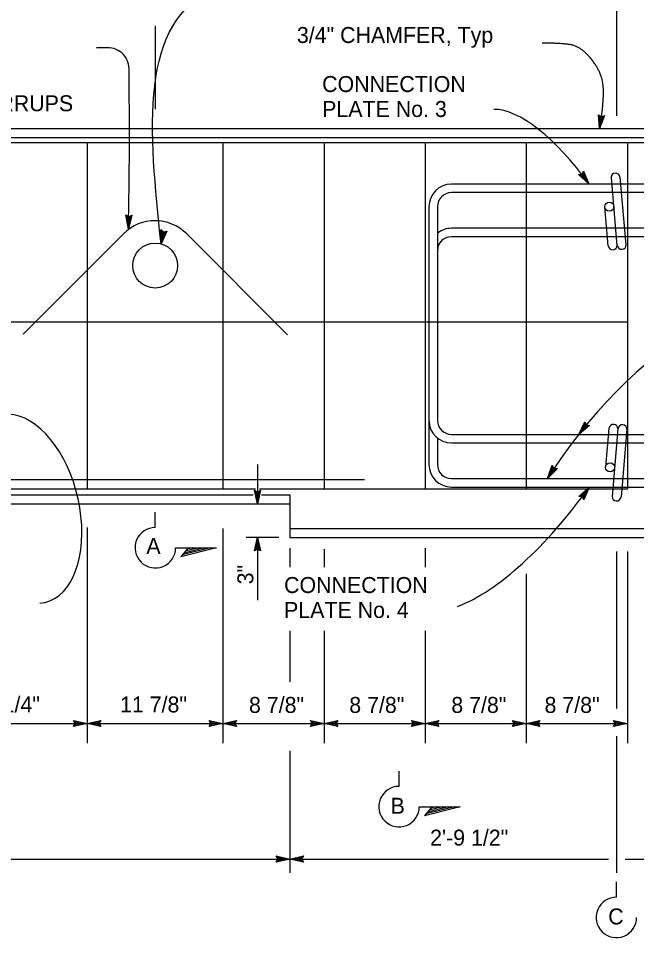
# Model space of a CAD drawing. Extents: x -894 to 866, y -476 to 714.
# Drawn here: x -280.2 to -9.4, y 77.6 to 480.3 of the extents above; entities that cross this region are included whole.
import ezdxf

# ---------------------------------------------------------------- set-up
doc = ezdxf.new("R2010")
doc.units = 0
for name, color, linetype in [('56 Stage 3 Anno', 7, 'Continuous'), ('57 Undefined', 7, 'Continuous'), ('60 Nongeo Data', 7, 'Continuous')]:
    doc.layers.add(name, color=color, linetype=linetype)

msp = doc.modelspace()

# ---------------------------------------------------------------- linework, layer by layer
at = {"layer": '56 Stage 3 Anno'}
for p, q in [((-18.24, 507.05), (-18.24, 437.58)), ((-220.33, 477.02), (-220.33, 440.64)), ((-242.21, 467.43), (-246.07, 467.43)), ((-25.66, 432.1), (-26.03, 438.14)), ((-26.03, 438.14), (-26.03, 438.14)), ((-26.03, 438.14), (-24.86, 437.16)), ((-25.45, 433.45), (-25.72, 437.86)), ((-23.44, 437.73), (-25.66, 432.1)), ((-23.82, 437.57), (-25.45, 433.44)), ((-25.24, 434.79), (-25.41, 437.63)), ((-24.2, 437.4), (-25.24, 434.79)), ((-25.02, 436.13), (-25.1, 437.35)), ((-24.57, 437.28), (-25.02, 436.13)), ((-24.86, 437.16), (-23.44, 437.73)), ((-23.44, 437.73), (-23.44, 437.73)), ((-25.66, 432.1), (-25.66, 432.1)), ((-34.83, 411.87), (-33.31, 411.99)), ((-30.36, 407.81), (-34.83, 411.87)), ((-34.83, 411.87), (-34.83, 411.87)), ((-31.15, 408.92), (-34.41, 411.89)), ((-31.92, 410.03), (-34.03, 411.94)), ((-32.71, 411.14), (-33.61, 411.96)), ((-33.31, 411.99), (-32.69, 413.39)), ((-33.19, 412.28), (-32.71, 411.14)), ((-33.01, 412.62), (-31.92, 410.03)), ((-32.85, 413.02), (-31.14, 408.92)), ((-32.69, 413.39), (-32.69, 413.39)), ((-32.69, 413.39), (-30.36, 407.81)), ((-30.36, 407.81), (-30.36, 407.81)), ((-233.23, 394.12), (-233.23, 394.12)), ((-230.56, 394.06), (-230.56, 394.06)), ((-232.02, 388.09), (-232.02, 388.09)), ((-217.76, 387.68), (-217.76, 387.68)), ((-215.15, 387.11), (-215.15, 387.11)), ((-217.73, 381.53), (-217.73, 381.53)), ((-34.74, 298.08), (-32.07, 303.61)), ((-33.88, 299.17), (-31.93, 303.2)), ((-33.02, 300.24), (-31.77, 302.85)), ((-32.17, 301.33), (-31.63, 302.44)), ((-31.19, 302.12), (-32.17, 301.33)), ((-32.07, 303.61), (-32.07, 303.61)), ((-32.07, 303.61), (-31.52, 302.16)), ((-31.52, 302.16), (-29.97, 301.96)), ((-29.97, 301.96), (-34.74, 298.08)), ((-34.74, 298.08), (-34.74, 298.08)), ((-30.38, 302.01), (-33.88, 299.16)), ((-30.81, 302.05), (-33.02, 300.24)), ((-29.97, 301.96), (-29.97, 301.96)), ((-175.48, 284.85), (-175.48, 267.7)), ((-48.4, 278.72), (-46.34, 284.51)), ((-44.08, 283.09), (-48.4, 278.72)), ((-47.66, 279.9), (-46.16, 284.12)), ((-44.49, 283.1), (-47.66, 279.89)), ((-46.93, 281.06), (-45.96, 283.79)), ((-44.92, 283.09), (-46.93, 281.06)), ((-46.34, 284.51), (-46.34, 284.51)), ((-46.34, 284.51), (-45.64, 283.13)), ((-46.19, 282.23), (-45.78, 283.4)), ((-45.31, 283.13), (-46.19, 282.23)), ((-45.64, 283.13), (-44.08, 283.09)), ((-44.08, 283.09), (-44.08, 283.09)), ((-48.4, 278.72), (-48.4, 278.72)), ((-34.72, 270.92), (-30.22, 274.97)), ((-30.22, 274.97), (-32.57, 269.4)), ((-30.22, 274.97), (-30.22, 274.97)), ((-175.48, 267.7), (-176.78, 273.6)), ((-176.78, 273.6), (-176.78, 273.6)), ((-176.78, 273.6), (-175.48, 272.82)), ((-175.48, 269.07), (-176.43, 273.37)), ((-175.47, 270.42), (-176.09, 273.2)), ((-175.47, 271.78), (-175.74, 272.97)), ((-175.48, 272.82), (-174.16, 273.6)), ((-174.16, 273.6), (-175.48, 267.7)), ((-174.51, 273.39), (-175.48, 269.06)), ((-174.86, 273.16), (-175.47, 270.42)), ((-175.2, 272.99), (-175.47, 271.78)), ((-174.16, 273.6), (-174.16, 273.6)), ((-33.18, 270.8), (-34.72, 270.92)), ((-34.72, 270.92), (-34.72, 270.92)), ((-34.31, 270.89), (-31.01, 273.87)), ((-33.88, 270.87), (-31.8, 272.76)), ((-33.51, 270.82), (-32.59, 271.65)), ((-32.57, 269.4), (-33.18, 270.8)), ((-32.59, 271.65), (-33.06, 270.52)), ((-31.8, 272.76), (-32.9, 270.13)), ((-31.01, 273.85), (-32.73, 269.79)), ((-175.48, 267.7), (-175.48, 267.7)), ((-32.57, 269.4), (-32.57, 269.4)), ((-250.05, 257.25), (-250.05, 162.76)), ((-190.6, 256.76), (-190.6, 162.76)), ((-166.19, 252.94), (-180.4, 252.94)), ((-176.79, 247.03), (-175.48, 252.94)), ((-176.44, 247.24), (-175.48, 251.58)), ((-176.09, 247.47), (-175.48, 250.22)), ((-175.48, 252.94), (-175.48, 225.47)), ((-175.48, 252.94), (-175.48, 252.94)), ((-175.48, 252.94), (-174.17, 247.03)), ((-175.48, 250.22), (-174.86, 247.44)), ((-175.47, 251.57), (-174.52, 247.26)), ((-175.48, 247.82), (-176.79, 247.03)), ((-176.79, 247.03), (-176.79, 247.03)), ((-175.75, 247.65), (-175.48, 248.86)), ((-175.48, 248.86), (-175.22, 247.67)), ((-174.17, 247.03), (-175.48, 247.82)), ((-174.17, 247.03), (-174.17, 247.03)), ((-161.27, 248.23), (-161.27, 239.87)), ((-146.31, 247.72), (-146.31, 239.87)), ((-102.02, 248.23), (-102.02, 239.87)), ((-18.24, 246.69), (-18.24, 177.94)), ((-13.44, 246.69), (-13.44, 162.76)), ((-57.73, 236.91), (-57.73, 162.76)), ((-161.27, 211.92), (-161.27, 189.6)), ((-146.31, 211.92), (-146.31, 162.76)), ((-102.02, 211.92), (-102.02, 162.76)), ((-316.39, 171.4), (-250.05, 171.4)), ((-256.05, 172.74), (-256.05, 172.74)), ((-256.05, 170.07), (-256.05, 170.07)), ((-250.05, 171.4), (-190.6, 171.4)), ((-250.05, 171.4), (-250.05, 171.4)), ((-250.05, 171.4), (-250.05, 171.4)), ((-244.05, 172.73), (-244.05, 172.73)), ((-244.05, 170.06), (-244.05, 170.06)), ((-196.6, 172.74), (-196.6, 172.74)), ((-196.6, 170.07), (-196.6, 170.07)), ((-190.6, 171.4), (-146.31, 171.4)), ((-190.6, 171.4), (-190.6, 171.4)), ((-190.6, 171.4), (-190.6, 171.4)), ((-184.6, 172.73), (-184.6, 172.73)), ((-184.6, 170.06), (-184.6, 170.06)), ((-152.31, 172.74), (-152.31, 172.74)), ((-152.31, 170.07), (-152.31, 170.07)), ((-146.31, 171.4), (-102.02, 171.4)), ((-146.31, 171.4), (-146.31, 171.4)), ((-146.31, 171.4), (-146.31, 171.4)), ((-140.31, 172.73), (-140.31, 172.73)), ((-140.31, 170.06), (-140.31, 170.06)), ((-108.02, 172.74), (-108.02, 172.74)), ((-108.02, 170.07), (-108.02, 170.07)), ((-102.02, 171.4), (-57.73, 171.4)), ((-102.02, 171.4), (-102.02, 171.4)), ((-102.02, 171.4), (-102.02, 171.4)), ((-96.02, 172.73), (-96.02, 172.73)), ((-96.02, 170.06), (-96.02, 170.06)), ((-63.73, 172.74), (-63.73, 172.74)), ((-63.73, 170.07), (-63.73, 170.07)), ((-57.73, 171.4), (-13.44, 171.4)), ((-57.73, 171.4), (-57.73, 171.4)), ((-57.73, 171.4), (-57.73, 171.4)), ((-51.73, 172.73), (-51.73, 172.73)), ((-51.73, 170.06), (-51.73, 170.06)), ((-19.44, 172.74), (-19.44, 172.74)), ((-19.44, 170.07), (-19.44, 170.07)), ((-13.44, 171.4), (-13.44, 171.4)), ((-18.24, 165.9), (-18.24, 106.01)), ((-161.27, 159.48), (-161.27, 106.01)), ((-167.27, 113.34), (-167.27, 113.34)), ((-155.27, 113.33), (-155.27, 113.33)), ((-603.8, 112), (-161.27, 112)), ((-167.27, 110.67), (-167.27, 110.67)), ((-161.27, 112), (-21.74, 112)), ((-161.27, 112), (-161.27, 112)), ((-161.27, 112), (-161.27, 112)), ((-155.27, 110.66), (-155.27, 110.66)), ((-14.36, 112), (6.25, 112))]:
    msp.add_line(p, q, dxfattribs=at)
for points in [[(-230.56, 394.06), (-232.02, 388.09), (-233.23, 394.12), (-232.88, 393.9), (-232, 389.48), (-230.92, 393.86), (-231.28, 393.65), (-231.97, 390.85), (-232.53, 393.68), (-232.18, 393.46), (-231.94, 392.23), (-231.64, 393.45), (-231.92, 393.29), (-233.23, 394.12), (-231.92, 393.29)], [(-215.15, 387.11), (-217.73, 381.53), (-217.76, 387.68), (-217.46, 387.39), (-217.44, 382.89), (-215.54, 386.98), (-215.94, 386.85), (-217.15, 384.23), (-217.16, 387.11), (-216.86, 386.82), (-216.85, 385.58), (-216.33, 386.71), (-216.63, 386.61), (-217.76, 387.68), (-216.63, 386.61)], [(-256.05, 172.74), (-250.05, 171.4), (-256.05, 170.07), (-255.84, 170.42), (-251.44, 171.4), (-255.84, 172.38), (-255.63, 172.03), (-252.82, 171.4), (-255.63, 170.78), (-255.41, 171.13), (-254.2, 171.4), (-255.42, 171.67), (-255.25, 171.4), (-256.05, 170.07), (-255.25, 171.4)], [(-244.05, 170.06), (-250.05, 171.4), (-244.05, 172.73), (-244.27, 172.37), (-248.66, 171.4), (-244.27, 170.41), (-244.48, 170.77), (-247.29, 171.4), (-244.48, 172.02), (-244.69, 171.67), (-245.91, 171.4), (-244.69, 171.12), (-244.85, 171.4), (-244.05, 172.73), (-244.85, 171.4)], [(-196.6, 172.74), (-190.6, 171.4), (-196.6, 170.07), (-196.39, 170.42), (-192, 171.4), (-196.39, 172.38), (-196.18, 172.03), (-193.37, 171.4), (-196.18, 170.78), (-195.96, 171.13), (-194.75, 171.4), (-195.97, 171.67), (-195.8, 171.4), (-196.6, 170.07), (-195.8, 171.4)], [(-184.6, 170.06), (-190.6, 171.4), (-184.6, 172.73), (-184.82, 172.37), (-189.21, 171.4), (-184.82, 170.41), (-185.03, 170.77), (-187.84, 171.4), (-185.03, 172.02), (-185.24, 171.67), (-186.46, 171.4), (-185.24, 171.12), (-185.4, 171.4), (-184.6, 172.73), (-185.4, 171.4)], [(-152.31, 172.74), (-146.31, 171.4), (-152.31, 170.07), (-152.1, 170.42), (-147.7, 171.4), (-152.1, 172.38), (-151.89, 172.03), (-149.08, 171.4), (-151.89, 170.78), (-151.67, 171.13), (-150.46, 171.4), (-151.68, 171.67), (-151.51, 171.4), (-152.31, 170.07), (-151.51, 171.4)], [(-140.31, 170.06), (-146.31, 171.4), (-140.31, 172.73), (-140.53, 172.37), (-144.92, 171.4), (-140.52, 170.41), (-140.74, 170.77), (-143.55, 171.4), (-140.74, 172.02), (-140.95, 171.67), (-142.17, 171.4), (-140.95, 171.12), (-141.11, 171.4), (-140.31, 172.73), (-141.11, 171.4)], [(-108.02, 172.74), (-102.02, 171.4), (-108.02, 170.07), (-107.81, 170.42), (-103.41, 171.4), (-107.81, 172.38), (-107.6, 172.03), (-104.78, 171.4), (-107.59, 170.78), (-107.38, 171.13), (-106.17, 171.4), (-107.39, 171.67), (-107.22, 171.4), (-108.02, 170.07), (-107.22, 171.4)], [(-96.02, 170.06), (-102.02, 171.4), (-96.02, 172.73), (-96.23, 172.37), (-100.63, 171.4), (-96.23, 170.41), (-96.44, 170.77), (-99.26, 171.4), (-96.45, 172.02), (-96.66, 171.67), (-97.88, 171.4), (-96.66, 171.12), (-96.82, 171.4), (-96.02, 172.73), (-96.82, 171.4)], [(-63.73, 172.74), (-57.73, 171.4), (-63.73, 170.07), (-63.52, 170.42), (-59.12, 171.4), (-63.52, 172.38), (-63.31, 172.03), (-60.49, 171.4), (-63.3, 170.78), (-63.09, 171.13), (-61.87, 171.4), (-63.09, 171.67), (-62.93, 171.4), (-63.73, 170.07), (-62.93, 171.4)], [(-51.73, 170.06), (-57.73, 171.4), (-51.73, 172.73), (-51.94, 172.37), (-56.34, 171.4), (-51.94, 170.41), (-52.15, 170.77), (-54.97, 171.4), (-52.16, 172.02), (-52.37, 171.67), (-53.58, 171.4), (-52.36, 171.12), (-52.53, 171.4), (-51.73, 172.73), (-52.53, 171.4)], [(-19.44, 172.74), (-13.44, 171.4), (-19.44, 170.07), (-19.22, 170.42), (-14.83, 171.4), (-19.23, 172.38), (-19.01, 172.03), (-16.2, 171.4), (-19.01, 170.78), (-18.8, 171.13), (-17.58, 171.4), (-18.8, 171.67), (-18.64, 171.4), (-19.44, 170.07), (-18.64, 171.4)], [(-167.27, 113.34), (-161.27, 112), (-167.27, 110.67), (-167.06, 111.02), (-162.66, 111.99), (-167.06, 112.98), (-166.85, 112.63), (-164.04, 112), (-166.85, 111.38), (-166.63, 111.73), (-165.42, 112), (-166.64, 112.27), (-166.47, 112), (-167.27, 110.67), (-166.47, 112)], [(-155.27, 110.66), (-161.27, 112), (-155.27, 113.33), (-155.49, 112.97), (-159.88, 112), (-155.49, 111.01), (-155.7, 111.37), (-158.51, 111.99), (-155.7, 112.62), (-155.91, 112.26), (-157.13, 111.99), (-155.91, 111.72), (-156.07, 112), (-155.27, 113.33), (-156.07, 112)]]:
    msp.add_lwpolyline(points, close=True, dxfattribs=at)
for centre, radius, start, end in [((-241.07, 458.18), 9.32, 0.7256, 97.0108), ((-2362.04, 431.32), 2130.46, 358.83726, 0.7256)]:
    msp.add_arc(centre, radius, start, end, dxfattribs=at)
for centre, major_axis, ratio, start_param, end_param in [((-45.72, 388.97), (31.59, -49.99), 0.393197, 1.701631, 2.910108), ((48.41, 249.34), (-102.61, -106.44), 0.641218, 3.714786, 5.029055), ((-278.36, 265.47), (-10.01, 40.96), 0.584236, 3.037257, 7.398004), ((-55.86, 307.12), (53.27, 84.3), 0.393197, 3.621837, 4.576769)]:
    msp.add_ellipse(centre, major_axis=major_axis, ratio=ratio, start_param=start_param, end_param=end_param, dxfattribs=at)
msp.add_spline([(-217.73, 381.53), (-193.54, 492.98), (-186.53, 495.22)], degree=3, dxfattribs=at)
msp.add_open_spline([(-25.43, 432.81), (-23.51, 444.63), (-24.51, 456.65), (-33.63, 467.92), (-42.22, 469.53), (-50.8, 469.53)], degree=2, dxfattribs=at)
at = {"layer": '57 Undefined'}
for p, q in [((-220.25, 264.02), (-220.25, 264.02)), ((-220.24, 257.26), (-220.24, 264)), ((-211.38, 248.39), (-193.42, 248.39)), ((-211.38, 248.32), (-211.38, 248.32)), ((-193.42, 248.39), (-209.1, 244.4)), ((-205.86, 248.39), (-209.1, 244.4)), ((-196, 248.39), (-208.43, 245.22)), ((-198.58, 248.39), (-207.76, 246.05)), ((-201.16, 248.39), (-207.09, 246.88)), ((-203.74, 248.39), (-206.41, 247.71)), ((-113.47, 150.57), (-113.47, 150.57)), ((-113.47, 143.81), (-113.47, 150.55)), ((-104.6, 134.94), (-86.64, 134.94)), ((-104.6, 134.86), (-104.6, 134.86)), ((-86.64, 134.94), (-102.32, 130.94)), ((-99.08, 134.94), (-102.32, 130.94)), ((-89.22, 134.94), (-101.65, 131.77)), ((-91.8, 134.94), (-100.98, 132.6)), ((-94.38, 134.94), (-100.31, 133.43)), ((-96.96, 134.94), (-99.64, 134.26)), ((-18.24, 102.06), (-18.24, 102.06)), ((-18.24, 95.3), (-18.24, 102.04)), ((-9.37, 86.35), (-9.37, 86.35))]:
    msp.add_line(p, q, dxfattribs=at)
for centre in [(-220.24, 248.39), (-113.47, 134.94), (-18.24, 86.43)]:
    msp.add_arc(centre, 8.87, 89.9995, 360, dxfattribs=at)
at = {"layer": '60 Nongeo Data'}
for p, q in [((-767.38, 432.07), (2.31, 432.07)), ((-769.35, 428.13), (4.28, 428.13)), ((-752.03, 425.93), (2.31, 425.93)), ((-250.05, 425.93), (-250.05, 274.23)), ((-190.6, 425.93), (-190.6, 274.23)), ((-146.31, 425.93), (-146.31, 274.23)), ((-102.02, 425.93), (-102.02, 274.23)), ((-57.73, 425.93), (-57.73, 274.23)), ((-13.44, 425.93), (-13.44, 274.23)), ((-3.6, 407.72), (-90.5, 407.72)), ((-17.86, 380.88), (-20.45, 410.54)), ((-13.93, 381.15), (-16.52, 410.79)), ((-3.6, 403.98), (-90.5, 403.98)), ((-100.35, 397.88), (-100.35, 285.01)), ((-96.61, 397.9), (-96.61, 304.14)), ((-21.83, 380.69), (-23.31, 397.64)), ((-3.6, 388.37), (-90.5, 388.37)), ((-278.18, 341.93), (-234, 386.11)), ((-162.31, 341.74), (-206.49, 385.92)), ((-3.6, 384.63), (-90.5, 384.63)), ((-13.44, 347.29), (-752.03, 347.29)), ((-90.5, 298.08), (15.09, 298.08)), ((-21.51, 300.75), (-22.99, 283.8)), ((-17.54, 300.57), (-20.13, 270.9)), ((-13.61, 300.29), (-16.2, 270.65)), ((-96.61, 296.46), (-96.61, 284.78)), ((-90.5, 294.34), (15.09, 294.34)), ((-635.22, 278.26), (-128.66, 278.26)), ((-90.5, 278.72), (15.09, 278.72)), ((-752.03, 274.23), (-176.35, 274.23)), ((-174.55, 274.23), (-13.44, 274.23)), ((-90.5, 274.98), (15.09, 274.98)), ((-603.8, 271.64), (-177.31, 271.64)), ((-173.65, 271.64), (-161.27, 271.64)), ((-161.27, 271.64), (-161.27, 252.94)), ((-603.8, 267.7), (-161.27, 267.7)), ((-161.27, 256.87), (4.28, 256.87)), ((-161.27, 252.94), (6.25, 252.94))]:
    msp.add_line(p, q, dxfattribs=at)
for centre, radius in [((-21.34, 397.81), 1.97), ((-220.31, 372.03), 9.84), ((-21.02, 283.63), 1.97)]:
    msp.add_circle(centre, radius, dxfattribs=at)
for centre, radius, start, end in [((-18.62, 410.58), 1.97, 6.3751, 181.3843), ((-90.5, 397.88), 9.84, 90, 180), ((-90.5, 397.88), 6.1, 90, 180), ((-220.38, 371.97), 19.69, 45.1236, 134.573), ((-90.5, 378.53), 9.84, 90, 128.3163), ((-90.5, 378.53), 6.1, 90, 180), ((-19.85, 380.94), 1.97, 186.3751, 1.3843), ((-15.91, 381.12), 1.97, 186.3751, 1.3843), ((-90.5, 304.18), 9.84, 181.994, 270), ((-90.5, 304.18), 6.1, 180, 270), ((-19.53, 300.5), 1.97, 358.6157, 173.6249), ((-15.59, 300.33), 1.97, 358.6157, 173.6249), ((-90.5, 284.83), 9.84, 180, 270), ((-90.5, 284.83), 6.1, 180, 270), ((-18.16, 270.87), 1.97, 178.6157, 353.6249)]:
    msp.add_arc(centre, radius, start, end, dxfattribs=at)

# ---------------------------------------------------------------- texts
at = {"layer": '57 Undefined'}
for s, p in [('3/4" CHAMFER, Typ', (-158.22, 469.56)), ('CONNECTION', (-147.15, 448.08)), ('STIRRUPS', (-303.56, 439.65)), ('PLATE No. 3', (-147.15, 437.14)), ('A', (-224.17, 245.7)), ('CONNECTION', (-163.83, 228.56)), ('PLATE No. 4', (-163.83, 217.62)), ('1\'-1 1/4"', (-305.05, 176.22)), ('11 7/8"', (-235.71, 176.22)), ('8 7/8"', (-179.2, 176.02)), ('8 7/8"', (-135.27, 176.02)), ('8 7/8"', (-90.57, 176.02)), ('8 7/8"', (-49.72, 176.02)), ('B', (-117.17, 131.84)), ('2\'-9 1/2"', (-99.85, 117.88)), ('C', (-21.82, 83.33))]:
    msp.add_text(s, height=7, dxfattribs=at).set_placement(p)
msp.add_text('3"', height=7, rotation=90, dxfattribs=at).set_placement((-177.29, 232.36))

doc.saveas('drawing.dxf')
